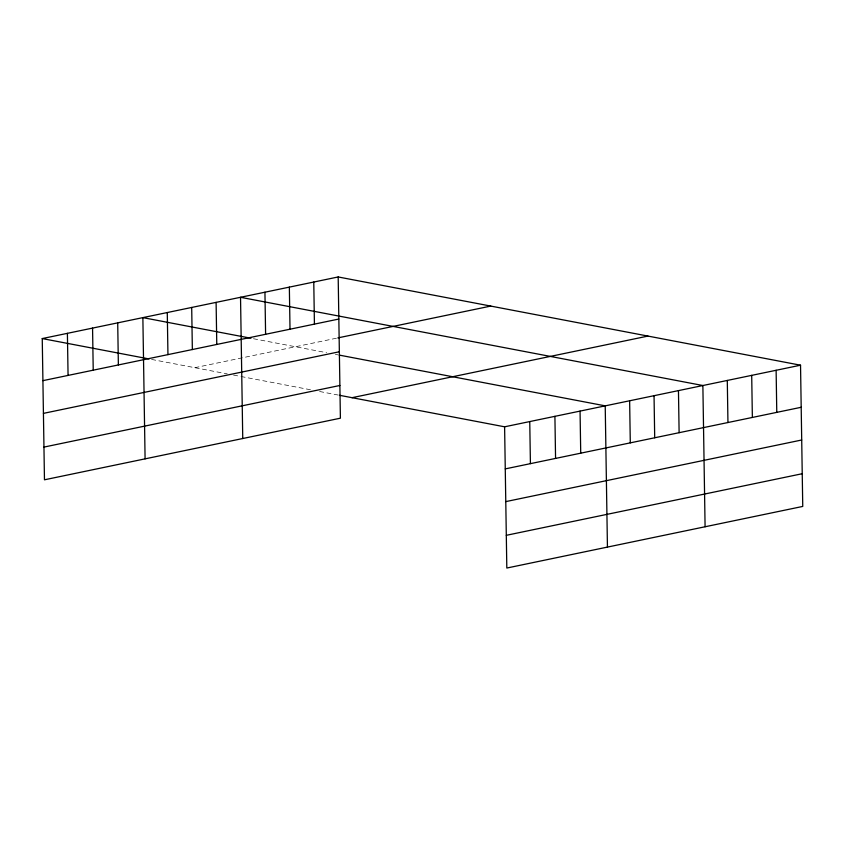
<?xml version="1.0" encoding="UTF-8"?>
<svg xmlns="http://www.w3.org/2000/svg" width="845" height="845" viewBox="0 0 845 845"><rect width="100%" height="100%" fill="white"/><g stroke="black" fill="none" stroke-linecap="round" stroke-linejoin="round"><path stroke-width="0.63" stroke-dasharray="4.22 3.17" d="M194.825 367.691L336.563 338.18M253.479 338.729L326.635 352.692M335.37 354.361L337.863 354.837M151.593 359.431L227.263 373.881M233.505 375.064L239.737 376.257M240.983 376.5L310.854 389.83M319.59 391.499L338.296 395.069"/><path stroke-width="1.27" d="M338.18 276.959L340.398 418.19L44.468 479.802L42.25 338.57L338.18 276.959L800.532 365.198L802.75 506.43L506.82 568.041L504.602 426.809L339.553 395.302M42.915 380.651L338.845 319.04M337.842 337.905L490.755 306.08M43.422 413.374L339.352 351.763M43.951 447.089L339.891 385.478M352.027 397.689L647.957 336.078M504.602 426.809L800.532 365.198M505.257 468.89L801.197 407.279M505.775 501.613L801.704 440.002M506.303 535.318L802.232 473.718M250.944 338.243L142.868 317.625L145.087 458.856M339.109 355.069L605.221 405.853L607.439 547.095M42.25 338.57L149.058 358.945M776.122 370.279L776.777 412.36M751.701 375.36L752.367 417.451M727.291 380.44L727.946 422.532M705.089 526.762L702.871 385.521L240.529 297.292L242.747 438.523M678.461 390.612L679.116 432.693M654.041 395.692L654.706 437.784M629.631 400.773L630.296 442.864M580.061 411.092L580.726 453.184M554.911 416.332L555.566 458.423M529.752 421.57L530.417 463.651M313.77 282.04L314.424 324.131M289.349 287.12L290.015 329.212M264.939 292.201L265.605 334.293M216.109 302.373L216.774 344.464M191.699 307.453L192.354 349.545M167.278 312.534L167.944 354.625M117.708 322.853L118.374 364.945M92.559 328.092L93.225 370.184M67.399 333.331L68.065 375.423"/></g></svg>
